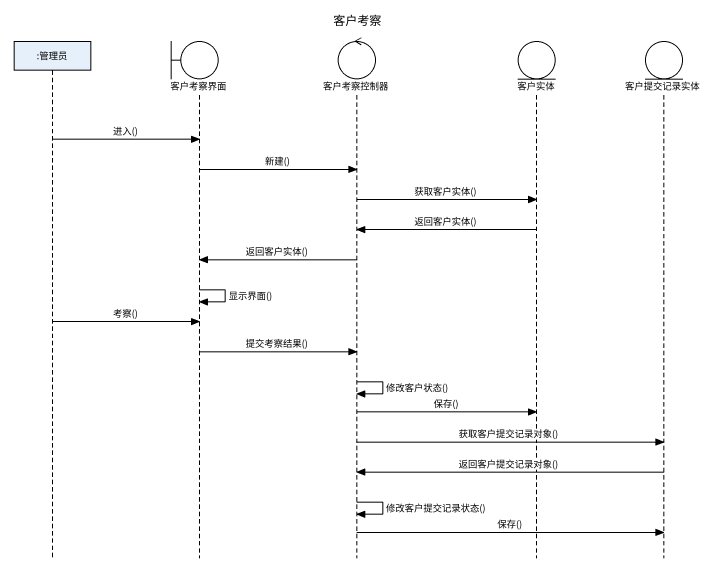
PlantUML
@startuml
title 客户考察
hide footbox
participant ":管理员" as 管理员
boundary 客户考察界面
control 客户考察控制器
entity 客户实体
entity 客户提交记录实体

管理员 -> 客户考察界面 : 进入()
客户考察界面 -> 客户考察控制器 : 新建()
客户考察控制器 -> 客户实体 : 获取客户实体()
客户实体 -> 客户考察控制器 : 返回客户实体()
客户考察控制器 -> 客户考察界面 : 返回客户实体()
客户考察界面 -> 客户考察界面 : 显示界面()
管理员 -> 客户考察界面 : 考察()
客户考察界面 -> 客户考察控制器 : 提交考察结果()
客户考察控制器 -> 客户考察控制器 : 修改客户状态()
客户考察控制器 -> 客户实体 : 保存()
客户考察控制器 -> 客户提交记录实体 : 获取客户提交记录对象()
客户提交记录实体 -> 客户考察控制器 : 返回客户提交记录对象()
客户考察控制器 -> 客户考察控制器 : 修改客户提交记录状态()
客户考察控制器 -> 客户提交记录实体 : 保存()
@enduml
